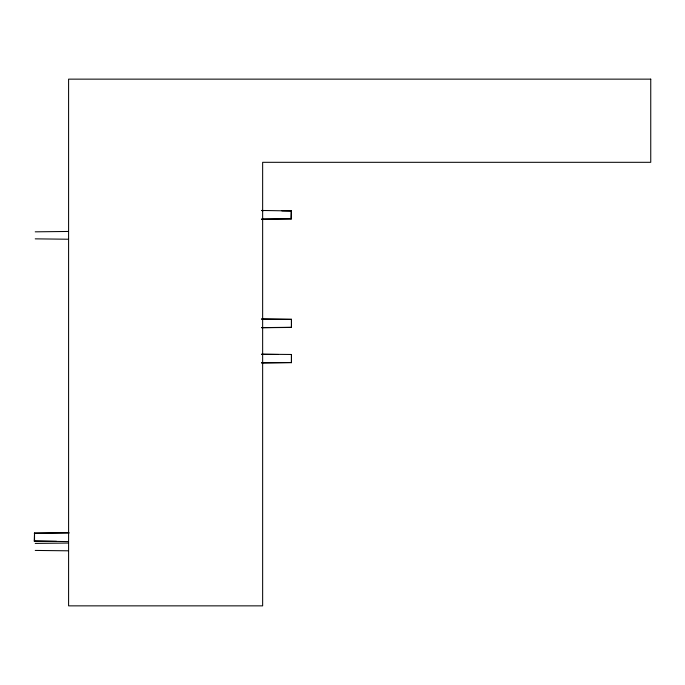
<?xml version="1.0" encoding="UTF-8"?>
<svg xmlns="http://www.w3.org/2000/svg" width="685" height="685" viewBox="0 0 685 685"><rect width="100%" height="100%" fill="white"/><g stroke="black" fill="none" stroke-linecap="round" stroke-linejoin="round"><path stroke-width="1.03" d="M68.406 541.604L34.25 541.064L34.533 533.05L68.406 532.75M261.516 219.226L291.159 218.969L291.442 210.954L261.516 210.458M291.442 319.27L291.442 327.447L291.442 319.27L261.696 318.996M291.442 354.479L291.442 362.648L291.442 354.479L261.696 354.205M291.159 218.969L291.159 210.715M34.533 541.304L34.533 533.05M261.696 219.072L291.442 218.729M35.235 231.83L68.346 231.461M261.516 327.627L291.159 327.293M261.516 362.827L291.159 362.502M34.25 533.29L69.305 532.887M35.235 543.41L68.346 543.042M261.696 327.721L291.442 327.447M261.696 362.922L291.442 362.648M261.696 210.612L263.819 210.629M281.877 210.843L291.442 210.954M35.235 238.851L68.346 239.228M261.516 319.09L291.159 319.424M261.516 354.299L278.461 354.487M34.25 541.064L56.555 541.321M35.235 550.432L68.346 550.808M650.75 79.143L68.594 79.143L68.594 605.857L262.646 605.857L262.646 162.311L650.75 162.311L650.75 79.143"/></g></svg>
